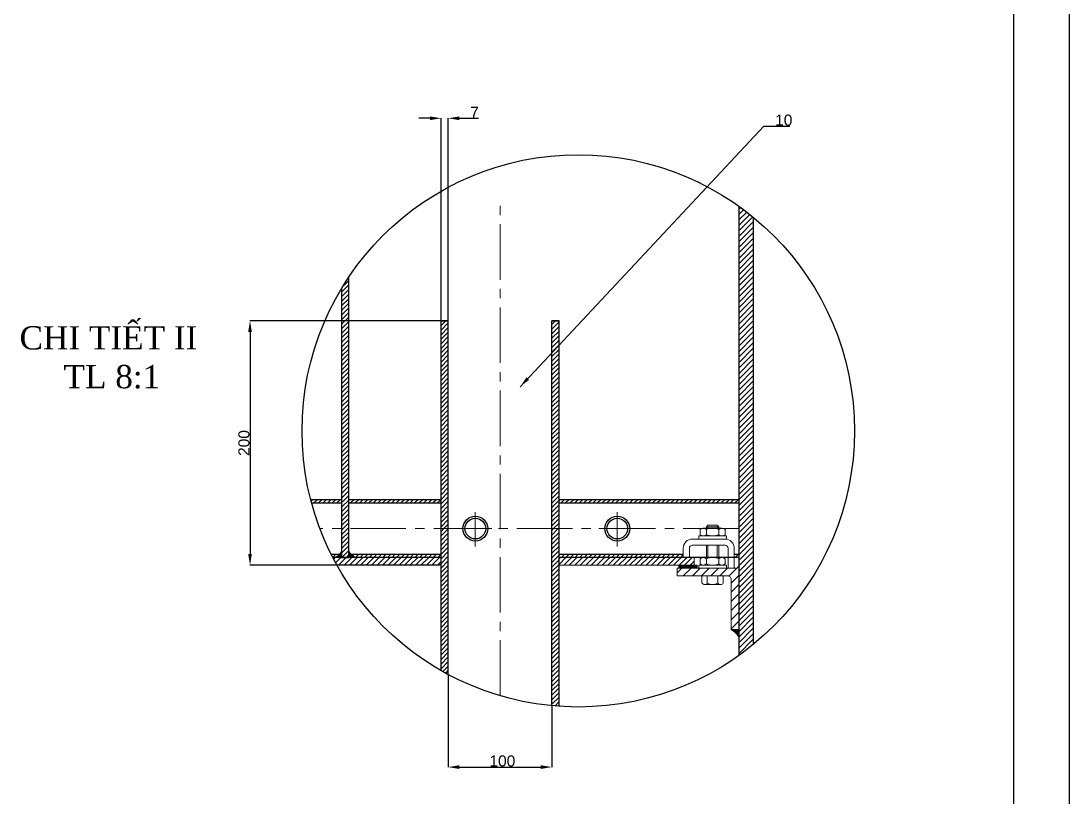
# Model space of a CAD drawing. Header units: inches. Extents: x 102447 to 288095, y 37526 to 105682.
# Drawn here: x 133591 to 136425, y 86632 to 88731 of the extents above; entities that cross this region are included whole.
import ezdxf

# ---------------------------------------------------------------- set-up
doc = ezdxf.new("R2010")
doc.units = ezdxf.units.IN
doc.header["$LTSCALE"] = 200
doc.header["$MEASUREMENT"] = 0
doc.linetypes.add('CENTER2', pattern=[1.125, 0.75, -0.125, 0.125, -0.125])
doc.layers.add('EQUIP', color=3, linetype='Continuous')
for name, color, linetype, lineweight in [('KI HIEU', 40, 'Continuous', 25), ('name', 80, 'Continuous', 25), ('tam', 211, 'CENTER2', 18)]:
    doc.layers.add(name, color=color, linetype=linetype, lineweight=lineweight)
doc.styles.get("Standard").update_dxf_attribs({"font": 'Font - TrueType - Arial.ttf'})
doc.dimstyles.get("Standard").update_dxf_attribs({"dimtxt": 30, "dimasz": 30, "dimexe": 0.18, "dimexo": 0.0625, "dimgap": 1, "dimtad": 1, "dimtoh": 1, "dimdec": 0, "dimzin": 0, "dimdsep": 46, "dimtxsty": 'Standard', "dimcen": 0.09, "dimadec": 0, "dimazin": 0, "dimtfac": 1, "dimtdec": 0, "dimtofl": 0, "dimtmove": 0, "dimatfit": 3, "dimfxl": 1, "dimtolj": 1, "dimtzin": 0, "dimarcsym": 0})
pattern_1 = [(45, (24588.86571442166, 27810.92513517398), (-6.187184335382291, 6.187184335382291), [])]

# ---------------------------------------------------------------- blocks, each defined once
blk = doc.blocks.new('*D74')
at = {"layer": 'Defpoints', "color": 0, "transparency": 16777216}
for p in [(134727.0287799595, 87919.74251157609), (134210.4634650772, 87258.90804276039), (134727.0287799596, 87258.90804276039)]:
    blk.add_point(p, dxfattribs=at)
at = {"layer": 'EQUIP', "color": 0, "lineweight": -2, "transparency": 16777216}
for p, q in [((134726.9662799595, 87919.74251157609), (134210.2834650772, 87919.74251157609)), ((134210.4634650772, 87889.74251157609), (134210.4634650772, 87288.90804276039)), ((134726.9662799596, 87258.90804276039), (134210.2834650772, 87258.90804276039))]:
    blk.add_line(p, q, dxfattribs=at)
at = {"layer": 'EQUIP', "color": 0, "transparency": 16777216}
for points in [[(134205.4634650772, 87889.74251157609), (134215.4634650772, 87889.74251157609), (134210.4634650772, 87919.74251157609)], [(134205.4634650772, 87288.90804276039), (134215.4634650772, 87288.90804276039), (134210.4634650772, 87258.90804276039)]]:
    blk.add_solid(points, dxfattribs=at)
at = {"layer": 'EQUIP', "color": 0, "transparency": 16777216, "insert": (134194.1462754455, 87589.32527716819), "char_height": 30, "attachment_point": 5, "rotation": 90}
blk.add_mtext('\\A1;200', dxfattribs=at)
blk = doc.blocks.new('*D75')
at = {"layer": 'Defpoints', "color": 0, "transparency": 16777216}
for p in [(134746.6287799595, 86963.25369000887), (135026.6287799595, 86878.83836241397), (135026.6287799595, 86712.9330956087)]:
    blk.add_point(p, dxfattribs=at)
at = {"layer": 'EQUIP', "color": 0, "lineweight": -2, "transparency": 16777216}
for p, q in [((134746.6287799595, 86963.19119000887), (134746.6287799595, 86712.75309560871)), ((135026.6287799595, 86878.77586241397), (135026.6287799595, 86712.75309560871)), ((134776.6287799595, 86712.9330956087), (134996.6287799595, 86712.9330956087))]:
    blk.add_line(p, q, dxfattribs=at)
at = {"layer": 'EQUIP', "color": 0, "transparency": 16777216}
for points in [[(134776.6287799595, 86717.9330956087), (134776.6287799595, 86707.9330956087), (134746.6287799595, 86712.9330956087)], [(134996.6287799595, 86717.9330956087), (134996.6287799595, 86707.9330956087), (135026.6287799595, 86712.9330956087)]]:
    blk.add_solid(points, dxfattribs=at)
at = {"layer": 'EQUIP', "color": 0, "transparency": 16777216, "insert": (134892.8692238302, 86729.25028524036), "char_height": 30, "attachment_point": 5}
blk.add_mtext('\\A1;100', dxfattribs=at)
blk = doc.blocks.new('*D79')
at = {"layer": 'Defpoints', "color": 0, "transparency": 16777216}
for p in [(134746.6287799595, 88467.6524001304), (134727.0287799595, 87919.74251157607), (134746.6287799595, 87919.74251157607)]:
    blk.add_point(p, dxfattribs=at)
at = {"layer": 'EQUIP', "color": 0, "lineweight": -2, "transparency": 16777216}
for p, q in [((134697.0287799595, 88467.6524001304), (134667.0287799595, 88467.6524001304)), ((134727.0287799595, 87919.80501157607), (134727.0287799595, 88467.83240013043)), ((134746.6287799595, 87919.80501157607), (134746.6287799595, 88467.83240013043)), ((134776.6287799595, 88467.6524001304), (134828.0489709554, 88467.6524001304))]:
    blk.add_line(p, q, dxfattribs=at)
at = {"layer": 'EQUIP', "color": 0, "transparency": 16777216}
for points in [[(134697.0287799595, 88472.65240013044), (134697.0287799595, 88462.65240013044), (134727.0287799595, 88467.6524001304)], [(134776.6287799595, 88472.65240013044), (134776.6287799595, 88462.65240013044), (134746.6287799595, 88467.6524001304)]]:
    blk.add_solid(points, dxfattribs=at)
at = {"layer": 'EQUIP', "color": 0, "transparency": 16777216, "insert": (134817.3388754575, 88483.6524001304), "char_height": 30, "attachment_point": 5}
blk.add_mtext('\\A1;7', dxfattribs=at)

msp = doc.modelspace()

# ---------------------------------------------------------------- hatches: boundary and pattern name
h = msp.add_hatch()
h.set_pattern_fill('ANSI31', color=6, scale=84)
h.set_pattern_definition([(45, (24588.86571442166, 27810.92513517398), (-7.424621202458748, 7.424621202458748), [])])
h.paths.add_polyline_path([(135571.4006168744, 88199.96191076604, 0.0165301681498689), (135532.2006168752, 88229.97324335868), (135532.2006168752, 87014.57503560591, 0.0165301681498311), (135571.4006168744, 87044.58636819848)])
h.paths.add_polyline_path([(135369.6917601117, 87258.90804276038), (135411.3606977429, 87258.90804276038), (135411.3606977429, 87279.74251157598), (135046.2287799596, 87279.74251157595), (135046.2287799596, 87258.90804276038)])
h.paths.add_polyline_path([(134727.0287799595, 87258.90804276038), (134727.0287799595, 87279.74251157601), (134434.3597046552, 87279.74251157601, 0.0079142454672357), (134445.5337002765, 87258.90804276032)])
h = msp.add_hatch()
h.set_pattern_fill('ANSI31', color=256, scale=70)
h.set_pattern_definition(pattern_1)
h.paths.add_polyline_path([(134477.7717036023, 87357.82578675398), (134458.1717036023, 87357.82578675398), (134458.1717036023, 87279.74251157601), (134477.7717036023, 87279.74251157601)])
h.paths.add_polyline_path([(135046.2287799596, 87919.74251157604), (135026.6287799595, 87919.74251157603), (135026.6287799595, 87357.82578675398), (135046.2287799596, 87357.82578675398)])
h.paths.add_polyline_path([(134746.6287799595, 87919.74251157604), (134727.0287799595, 87919.74251157604), (134727.0287799595, 87357.82578675398), (134746.6287799595, 87357.82578675398)])
edge = h.paths.add_edge_path()
edge.add_arc((135098.0373545645, 87622.27413950757), 746.8573753319148, 146.1502171357574, 148.9529530408314)
edge.add_line((134458.1717036023, 88007.45966338727), (134458.1717036023, 87357.82578675398))
edge.add_line((134458.1717036023, 87357.82578675398), (134477.7717036023, 87357.82578675398))
edge.add_line((134477.7717036023, 87357.82578675398), (134477.7717036023, 88038.28671302453))
h = msp.add_hatch()
h.set_pattern_fill('ANSI31', color=3, scale=70)
h.set_pattern_definition(pattern_1)
h.paths.add_polyline_path([(135532.2006168752, 87436.00102769508), (135046.2287799596, 87436.00102769508), (135046.2287799596, 87427.31999902154), (135532.2006168752, 87427.31999902154)])
h.paths.add_polyline_path([(135381.8880457569, 87288.42354024947), (135046.2287799596, 87288.42354024947), (135046.2287799596, 87279.74251157595), (135381.8880457569, 87279.74251157598)])
h.paths.add_polyline_path([(135532.2006168752, 87288.42354024947), (135519.6999355859, 87288.42354024947), (135519.6999355859, 87279.74251157595), (135532.2006168752, 87279.74251157595)])
h.paths.add_polyline_path([(134727.0287799595, 87288.42354024941), (134477.7717036023, 87288.42354024947), (134477.7717036023, 87279.74251157601), (134727.0287799595, 87279.74251157601)])
h.paths.add_polyline_path([(134458.1717036023, 87288.42354024947), (134429.9507460347, 87288.42354024947, 0.0032591866035826), (134434.3597046552, 87279.74251157601), (134458.1717036023, 87279.74251157601)])
h.paths.add_polyline_path([(134458.1717036023, 87436.00102769508), (134374.7820283306, 87436.00102769508, 0.0030054131035268), (134377.0735397873, 87427.31999902161), (134458.1717036023, 87427.31999902157)])
h.paths.add_polyline_path([(134727.0287799595, 87436.00102769503), (134477.7717036023, 87436.00102769508), (134477.7717036023, 87427.3199990215), (134727.0287799595, 87427.31999902154)])
h = msp.add_hatch()
h.set_pattern_fill('ANSI31', color=256, scale=70)
h.set_pattern_definition(pattern_1)
h.paths.add_polyline_path([(134746.6287799595, 87357.82578675398), (134727.0287799595, 87357.82578675398), (134727.0287799596, 86974.08545036611, 0.0074964663113218), (134746.6287799595, 86963.25369000887)])
h = msp.add_hatch()
h.set_pattern_fill('ANSI31', color=256, scale=70)
h.set_pattern_definition(pattern_1)
h.paths.add_polyline_path([(135046.2287799596, 87357.82578675398), (135026.6287799595, 87357.82578675398), (135026.6287799595, 86878.83836241398, 0.0065835502148359), (135046.2287799596, 86877.21587951115)])
at = {"linetype": 'Continuous', "lineweight": 9}
h = msp.add_hatch(color=0, dxfattribs=at)
edge = h.paths.add_edge_path()
edge.add_line((134458.1737911502, 87279.74492393374), (134458.1737911502, 87300.57939275012))
edge.add_arc((134423.2404888287, 87315.11211414858), 37.83563931426896, -69.18918422134078, -22.58796436517582, ccw=False)
edge.add_line((134436.6828643137, 87279.74492393374), (134458.1737911502, 87279.74492393374))
h = msp.add_hatch(color=0, dxfattribs=at)
edge = h.paths.add_edge_path()
edge.add_line((134477.7696160544, 87279.74492393374), (134477.7696160544, 87300.57939275012))
edge.add_arc((134512.702918376, 87315.11211414858), 37.83563931426896, 562.5879643651757, 609.1891842213407)
edge.add_line((134499.260542891, 87279.74492393374), (134477.7696160544, 87279.74492393374))
h = msp.add_hatch(dxfattribs=at)
h.set_pattern_fill('EARTH', color=0, scale=16.66757505267158, style=0)
h.set_pattern_definition([(180, (147497.0768807436, 86815.93586799048), (-4.166893763167895, 4.166893763167895), [4.166893763167895, -4.166893763167895]), (180, (147497.0768807436, 86817.49845315193), (-4.166893763167895, 4.166893763167895), [4.166893763167895, -4.166893763167895]), (180, (147497.0768807436, 86819.06103831259), (-4.166893763167895, 4.166893763167895), [4.166893763167895, -4.166893763167895]), (90, (147496.5560190234, 86819.58190003294), (4.166893763167895, 4.166893763167895), [4.166893763167895, -4.166893763167895]), (90, (147494.9934338615, 86819.58190003294), (4.166893763167895, 4.166893763167895), [4.166893763167895, -4.166893763167895]), (90, (147493.4308487012, 86819.58190003294), (4.166893763167895, 4.166893763167895), [4.166893763167895, -4.166893763167895])])
edge = h.paths.add_edge_path()
edge.add_line((135419.6944852701, 87250.57425523401), (135419.6944852701, 87258.90804276038))
edge.add_line((135419.6944852701, 87258.90804276038), (135369.691760112, 87258.90804276038))
edge.add_line((135369.6917601117, 87250.57425523401), (135369.6917601117, 87258.90804276038))
edge.add_line((135523.8668293495, 87250.57425523401), (135365.5248663491, 87250.57425523401))
h = msp.add_hatch()
h.set_pattern_fill('ANSI31', color=6, scale=140)
h.set_pattern_definition([(45, (-300297.2632863727, -158131.8534979925), (-12.37436867076458, 12.37436867076458), [])])
h.paths.add_polyline_path([(135532.2006168752, 87250.53397299301), (135523.8668293495, 87250.57425523401), (135365.5248663482, 87250.57425523401), (135365.5248663482, 87229.7397864184), (135501.7833681293, 87229.7397864184, -0.5004332230283352), (135511.3661480587, 87220.4579612449), (135511.3661480587, 87083.89850470742), (135532.2006168752, 87083.89850470742)])
msp.add_hatch(color=0, dxfattribs=at).paths.add_polyline_path([(135523.8668293495, 87250.57425523401), (135532.2006168751, 87258.90804276038), (135532.2006168751, 87250.57425523401)])
h = msp.add_hatch(color=0, dxfattribs=at)
edge = h.paths.add_edge_path()
edge.add_line((135532.2006168751, 87083.89850470742), (135511.3661480587, 87083.89850470742))
edge.add_arc((135496.8334266603, 87048.96520238595), 37.83563931426896, 20.81081577865922, 67.41203563482418, ccw=False)
edge.add_line((135532.2006168751, 87062.40757787091), (135532.2006168751, 87083.89850470744))

# ---------------------------------------------------------------- linework, layer by layer
for p, q in [((136425.2004645863, 90975.46134634712), (136425.2004645863, 82265.46134634712)), ((136275.2004645863, 90825.46134634713), (136275.2004645863, 82415.4613463471)), ((135571.4006168744, 88199.96191076605), (135571.4006168744, 87044.58636819848)), ((134477.7717036023, 87279.74251157601), (134477.7717036024, 88038.28671302457)), ((134458.1717036023, 88007.45966338727), (134458.1717036023, 87279.74251157604)), ((134477.7717036024, 87919.74251157603), (134458.1717036023, 87919.74251157603)), ((134727.0287799596, 86974.08545036612), (134727.0287799595, 87919.74251157603)), ((134727.0287799595, 87919.74251157601), (134746.6287799595, 87919.74251157603)), ((134746.6287799595, 87919.74251157604), (134727.0287799595, 87919.74251157604)), ((134746.6287799595, 86963.25369000887), (134746.6287799595, 87919.74251157604)), ((135026.6287799595, 86878.83836241397), (135026.6287799595, 87919.74251157603)), ((135046.2287799596, 87919.74251157604), (135026.6287799595, 87919.74251157604)), ((135026.6287799595, 87919.74251157601), (135046.2287799596, 87919.74251157603)), ((135046.2287799596, 86877.21587951115), (135046.2287799596, 87919.74251157604)), ((134477.7717036023, 87279.74251157601), (134458.1717036023, 87279.74251157604)), ((134458.1717036023, 87279.74251157601), (134477.7717036023, 87279.74251157601))]:
    msp.add_line(p, q)
at = {"color": 0, "linetype": 'Continuous'}
for p, q in [((135532.2006168752, 88229.97324335865), (135532.2006168752, 87014.57503560591)), ((134727.0287799595, 87279.74251157601), (134434.3597046552, 87279.74251157601)), ((135532.2006168752, 87279.74251157601), (135046.2287799596, 87279.74251157601))]:
    msp.add_line(p, q, dxfattribs=at)
at = {"linetype": 'Continuous'}
for p, q in [((134458.1717036023, 87436.00102769508), (134374.7820283306, 87436.00102769508)), ((134727.0287799595, 87436.00102769503), (134477.7717036023, 87436.00102769508)), ((135532.2006168752, 87436.00102769508), (135046.2287799594, 87436.00102769508)), ((134377.0735397874, 87427.31999902161), (134458.1717036023, 87427.31999902157)), ((134477.7717036023, 87427.3199990215), (134727.0287799595, 87427.31999902154)), ((135046.2287799594, 87427.31999902154), (135532.2006168751, 87427.31999902154)), ((134429.9507460347, 87288.42354024947), (134458.1717036023, 87288.42354024947)), ((134429.9507460347, 87288.42354024947), (134458.1717036023, 87288.42354024947)), ((134477.7717036023, 87288.42354024947), (134727.0287799595, 87288.42354024941)), ((134477.7717036023, 87288.42354024947), (134727.0287799595, 87288.42354024941)), ((135046.2287799596, 87288.4235402495), (135381.8880457569, 87288.4235402495)), ((135046.2287799596, 87288.4235402495), (135381.8880457569, 87288.4235402495)), ((135046.2287799594, 87288.42354024947), (135381.888045757, 87288.42354024947)), ((135046.2287799594, 87288.42354024947), (135381.8880457569, 87288.42354024947)), ((135532.2006168752, 87279.74251157601), (135046.2287799596, 87279.74251157595)), ((135532.2006168752, 87279.74251157601), (135046.2287799596, 87279.74251157595)), ((135519.6999355859, 87288.42354024947), (135532.2006168752, 87288.4235402495)), ((135519.6999355859, 87288.42354024947), (135532.2006168752, 87288.4235402495)), ((135519.6999355859, 87288.42354024947), (135532.2006168752, 87288.42354024947)), ((135532.2006168751, 87083.89850470742), (135511.3661480587, 87083.89850470742))]:
    msp.add_line(p, q, dxfattribs=at)
at = {"color": 0, "linetype": 'Continuous', "lineweight": 9}
for p, q in [((135427.6115834191, 87341.41253927142), (135427.6115834191, 87355.57997806622)), ((135436.0495432899, 87358.9134930766), (135444.4875031609, 87358.9134930766)), ((135444.4875031609, 87363.08038683943), (135448.8627416112, 87367.247280603)), ((135444.4875031609, 87363.08038683943), (135461.363422902, 87363.08038683943)), ((135444.4875031609, 87358.9134930766), (135461.363422902, 87358.9134930766)), ((135444.4875031609, 87341.41253927142), (135444.4875031609, 87355.57997806622)), ((135444.6958478476, 87358.9134930766), (135444.6958478476, 87363.2788103525)), ((135448.8627416112, 87367.247280603), (135461.363422902, 87367.247280603)), ((135448.8627416112, 87358.9134930766), (135448.8627416112, 87363.08038683943)), ((135473.8641041904, 87367.247280603), (135461.363422902, 87367.247280603)), ((135478.0309979539, 87363.08038683943), (135461.363422902, 87363.08038683943)), ((135478.2393426422, 87358.9134930766), (135461.363422902, 87358.9134930766)), ((135473.8641041904, 87367.247280603), (135478.0309979539, 87363.08038683943)), ((135473.8641041904, 87358.9134930766), (135473.8641041904, 87363.08038683943)), ((135478.0309979539, 87358.9134930766), (135478.0309979539, 87363.08038683943)), ((135486.6773025124, 87358.9134930766), (135478.2393426422, 87358.9134930766)), ((135478.2393426422, 87341.41253927142), (135478.2393426422, 87355.57997806622)), ((135495.1152623834, 87341.41253927142), (135495.1152623834, 87355.57997806622)), ((135446.9301567409, 87329.74523673387), (135406.231058296, 87329.74523673387)), ((135413.4435743227, 87329.74523673387), (135495.3569230468, 87329.74523673387)), ((135423.8613790321, 87329.74523673387), (135423.8613790321, 87338.07902426063)), ((135461.363422902, 87338.07902426063), (135423.8613790321, 87338.07902426063)), ((135478.2393426422, 87338.07902426063), (135461.363422902, 87338.07902426063)), ((135495.1152623834, 87338.07902426063), (135478.2393426422, 87338.07902426063)), ((135498.8654667703, 87338.07902426063), (135495.1152623834, 87338.07902426063)), ((135498.8654667703, 87329.74523673387), (135498.8654667703, 87338.07902426063)), ((135381.8880457569, 87294.62011207694), (135381.8880457569, 87305.58770301468)), ((135381.8880457569, 87279.74251157595), (135381.8880457569, 87294.62011207694)), ((135398.5556208089, 87296.1630751766), (135398.5556208089, 87305.24372203088)), ((135398.5556208089, 87279.74251157595), (135398.5556208089, 87296.1630751766)), ((135446.9301567409, 87313.0776616815), (135406.231058296, 87313.0776616815)), ((135413.4435743227, 87313.0776616815), (135495.3569230468, 87313.0776616815)), ((135444.6958478476, 87313.0776616815), (135444.6958478476, 87279.74251157595)), ((135448.8627416112, 87313.0776616815), (135448.8627416112, 87279.74251157595)), ((135473.8641041904, 87313.0776616815), (135473.8641041904, 87279.74251157595)), ((135478.2393426422, 87313.0776616815), (135478.2393426422, 87279.74251157595)), ((135503.0323605331, 87296.1630751766), (135503.0323605331, 87305.24372203088)), ((135503.0323605331, 87258.90804276038), (135503.0323605331, 87296.1630751766)), ((135519.6999355859, 87294.62011207694), (135519.6999355859, 87305.60324279267)), ((135519.6999355859, 87258.90804276038), (135519.6999355859, 87294.62011207694)), ((135411.3606977429, 87279.74251157595), (135369.6917601117, 87279.74251157595)), ((135411.3606977429, 87258.90804276038), (135411.3606977429, 87279.74251157595)), ((135427.6115834191, 87262.24155777077), (135427.6115834191, 87276.40899656554)), ((135436.0495432899, 87279.74251157595), (135444.4875031609, 87279.74251157595)), ((135444.4875031609, 87279.74251157595), (135461.363422902, 87279.74251157595)), ((135444.4875031609, 87262.24155777077), (135444.4875031609, 87276.40899656554)), ((135478.2393426422, 87279.74251157595), (135461.363422902, 87279.74251157595)), ((135486.6773025124, 87279.74251157595), (135478.2393426422, 87279.74251157595)), ((135478.2393426422, 87262.24155777077), (135478.2393426422, 87276.40899656554)), ((135495.1152623834, 87262.24155777077), (135495.1152623834, 87276.40899656554)), ((135532.2006168752, 87279.74251157595), (135519.6999355859, 87279.74251157595)), ((134727.0287799595, 87258.90804276038), (134445.5337002764, 87258.90804276032)), ((135369.6917601117, 87258.90804276038), (135046.2287799595, 87258.90804276038)), ((135365.5248663482, 87250.57425523401), (135365.5248663482, 87229.7397864184)), ((135523.8668293495, 87250.57425523401), (135365.5248663482, 87250.57425523401)), ((135411.3606977429, 87258.90804276038), (135369.6917601117, 87258.90804276038)), ((135369.6917601117, 87250.57425523401), (135369.6917601117, 87258.90804276038)), ((135419.6944852701, 87250.57425523401), (135419.6944852701, 87258.90804276038)), ((135423.8613790321, 87250.57425523401), (135423.8613790321, 87258.90804276038)), ((135461.363422902, 87258.90804276038), (135423.8613790321, 87258.90804276038)), ((135478.2393426422, 87258.90804276038), (135461.363422902, 87258.90804276038)), ((135495.1152623834, 87258.90804276038), (135478.2393426422, 87258.90804276038)), ((135498.8654667703, 87258.90804276038), (135495.1152623834, 87258.90804276038)), ((135498.8654667703, 87250.57425523401), (135498.8654667703, 87258.90804276038)), ((135503.0323605331, 87250.57425523401), (135503.0323605331, 87258.90804276038)), ((135519.6999355859, 87250.57425523401), (135519.6999355859, 87258.90804276038)), ((135365.5248663482, 87229.7397864184), (135504.4148249659, 87229.7397864184)), ((135432.6118559358, 87229.7397864184), (135432.6118559358, 87210.701601732)), ((135446.9876394189, 87206.82187072067), (135440.0039904987, 87206.82187072067)), ((135446.9876394189, 87229.7397864184), (135446.9876394189, 87210.15538573143)), ((135461.363422902, 87206.82187072067), (135446.9876394189, 87206.82187072067)), ((135475.7392063843, 87206.82187072067), (135461.363422902, 87206.82187072067)), ((135475.7392063843, 87229.7397864184), (135475.7392063843, 87210.15538573143)), ((135482.9270981254, 87206.82187072067), (135475.7392063843, 87206.82187072067)), ((135490.1149898666, 87229.7397864184), (135490.1149898666, 87210.15538573143)), ((135511.3661480587, 87222.56307297653), (135511.3661480587, 87083.89850470742)), ((135532.2006168751, 87083.89850470742), (135511.3661480587, 87083.89850470742)), ((135532.2006168751, 87083.89850470742), (135511.3661480587, 87083.89850470742))]:
    msp.add_line(p, q, dxfattribs=at)
at = {"linetype": 'Continuous', "lineweight": 9}
for p, q in [((135411.0808714686, 87279.74251157595), (135411.3606977429, 87279.74251157595)), ((135411.3606977429, 87258.90804276038), (135419.6944852701, 87258.90804276038))]:
    msp.add_line(p, q, dxfattribs=at)
for centre, radius in [((134819.7239744195, 87357.87176963543), 33.60000000285217), ((134819.7239744194, 87357.87176963537), 33.60000000285217), ((134819.7239744209, 87357.87176963543), 27.99999999889987), ((134819.7239744209, 87357.87176963537), 27.99999999889987), ((135203.6412343704, 87357.87176963555), 33.60000000008149), ((135203.6412343703, 87357.87176963549), 33.60000000008149), ((135203.6412343728, 87357.87176963555), 28.00000000244472), ((135203.6412343727, 87357.87176963549), 28.00000000244472)]:
    msp.add_circle(centre, radius)
at = {"color": 0, "linetype": 'Continuous', "lineweight": 9}
for centre, radius, start, end in [((135436.0495432899, 87346.56744261003), 12.34605046625858, 46.8858414296037, 133.1141585703963), ((135486.6773025124, 87346.56744261003), 12.34605046625858, 46.8858414296037, 133.1141585703963), ((135406.874634847, 87304.72834487246), 25.00136257900738, 89.94750095922552, 180.8308667561284), ((135436.0495432899, 87350.42507472687), 12.34605046625876, 226.8858414296037, 313.1141585703963), ((135486.6773025124, 87350.42507472687), 12.34605046625876, 226.8858414296037, 313.1141585703963), ((135494.713346495, 87304.74388465048), 25.00136257900738, 359.1691332438716, 90.05249904077449), ((135406.874634847, 87304.74771803075), 8.333787526335792, 88.25972545595064, 180.1030500445251), ((135494.713346495, 87304.74771803075), 8.333787526335792, 359.8969499554684, 91.74027454404936), ((135436.0495432899, 87267.39646111013), 12.34605046625858, 46.8858414296037, 133.1141585703963), ((135486.6773025124, 87267.39646111013), 12.34605046625858, 46.8858414296037, 133.1141585703963), ((135436.0495432899, 87271.25409322699), 12.34605046625876, 226.8858414296037, 313.1141585703963), ((135486.6773025124, 87271.25409322699), 12.34605046625876, 226.8858414296037, 313.1141585703963), ((135440.0039904987, 87215.80393235401), 8.982061633049222, 214.614904485478, 321.033218015495), ((135461.363422902, 87239.4864113609), 32.66454064033045, 243.8895055528612, 296.1104944471386), ((135482.9270981254, 87216.23807400983), 9.4162032890317, 220.2392662819316, 319.7607337180684), ((135503.0990965485, 87221.5105171154), 8.333787526335792, 352.7441750835505, 99.08379588077948), ((135496.8334266603, 87048.96520238595), 37.83563931426896, 20.81081577853424, 67.41203563466175)]:
    msp.add_arc(centre, radius, start, end, dxfattribs=at)
at = {"linetype": 'Continuous', "lineweight": 9}
for centre, radius, start, end in [((135461.363422902, 87314.52956372734), 44.38392934925876, 67.65232351607709, 112.3476764839229), ((135461.363422902, 87382.46295360988), 44.38392934926588, 247.6523235160771, 292.347676483923), ((135461.363422902, 87235.35858222705), 44.38392934925559, 67.65232351607709, 112.3476764839229), ((135461.363422902, 87303.29197210963), 44.38392934925157, 247.6523235160771, 292.347676483923)]:
    msp.add_arc(centre, radius, start, end, dxfattribs=at)
at = {"layer": 'name'}
msp.add_circle((135098.0373546042, 87622.27413948228), 746.8573753789602, dxfattribs=at)
at = {"layer": 'tam'}
for p, q in [((134886.6287799594, 86905.9625077712), (134886.6287799594, 88243.33164671078)), ((134819.7239744194, 87402.0692081783), (134819.7239744194, 87309.64635460058)), ((135203.6412343703, 87402.0692081783), (135203.6412343703, 87309.64635460058)), ((135532.2006168752, 87357.82578675401), (134399.5654454358, 87357.82578675398)), ((134769.5165442174, 87357.82578675401), (134864.7712198362, 87357.82578675401)), ((135153.4338041684, 87357.82578675401), (135248.6884797872, 87357.82578675401))]:
    msp.add_line(p, q, dxfattribs=at)

# ---------------------------------------------------------------- texts
at = {"linetype": 'Continuous', "insert": (133587.1729412687, 87905.39620965502), "char_height": 62.99946522884795, "width": 4666.728226463267, "attachment_point": 1}
msp.add_mtext('{\\fVNI-Times|b0|i0|c0|p2;\\C2;CHI TIEÁT II\\P     TL 8:1}', dxfattribs=at)
at = {"layer": 'KI HIEU', "insert": (135630.5473221083, 88447.21982350721), "char_height": 30, "width": 138.9068982047823, "attachment_point": 7}
msp.add_mtext('\\A1;10', dxfattribs=at)

# ---------------------------------------------------------------- dimensions: what is measured, and where the dimension line sits
at = {"layer": 'EQUIP'}
dim = msp.add_linear_dim(base=(134746.6287799595, 88467.6524001304), p1=(134727.0287799595, 87919.74251157607), p2=(134746.6287799595, 87919.74251157607), text='7', dimstyle='Standard', dxfattribs=at)
dim.commit()
dim.dimension.update_dxf_attribs({"geometry": '*D79', "text_midpoint": (134817.3388754575, 88483.6524001304)})
dim = msp.add_linear_dim(base=(134210.4634650772, 87258.90804276039), p1=(134727.0287799595, 87919.74251157607), p2=(134727.0287799596, 87258.90804276038), angle=90, text='200', dimstyle='Standard', dxfattribs=at)
dim.commit()
dim.dimension.update_dxf_attribs({"geometry": '*D74', "text_midpoint": (134194.1462754455, 87589.32527716819)})
dim = msp.add_linear_dim(base=(135026.6287799595, 86712.9330956087), p1=(134746.6287799595, 86963.25369000887), p2=(135026.6287799595, 86878.83836241397), text='100', dimstyle='Standard', dxfattribs=at)
dim.commit()
dim.dimension.update_dxf_attribs({"geometry": '*D75', "text_midpoint": (134892.8692238302, 86712.9330956087), "dimtype": 160})

# ---------------------------------------------------------------- leaders
at = {"layer": 'KI HIEU', "annotation_type": 0, "has_hookline": 1, "hookline_direction": 0, "text_width": 40.04774897680764}
msp.add_leader([(134940.9215475396, 87741.69008969262), (135599.5473221083, 88446.21982350721), (135629.5473221083, 88446.21982350721)], dimstyle='Standard', override={"dimgap": 1, "dimtad": 1}, dxfattribs=at)

doc.saveas('drawing.dxf')
